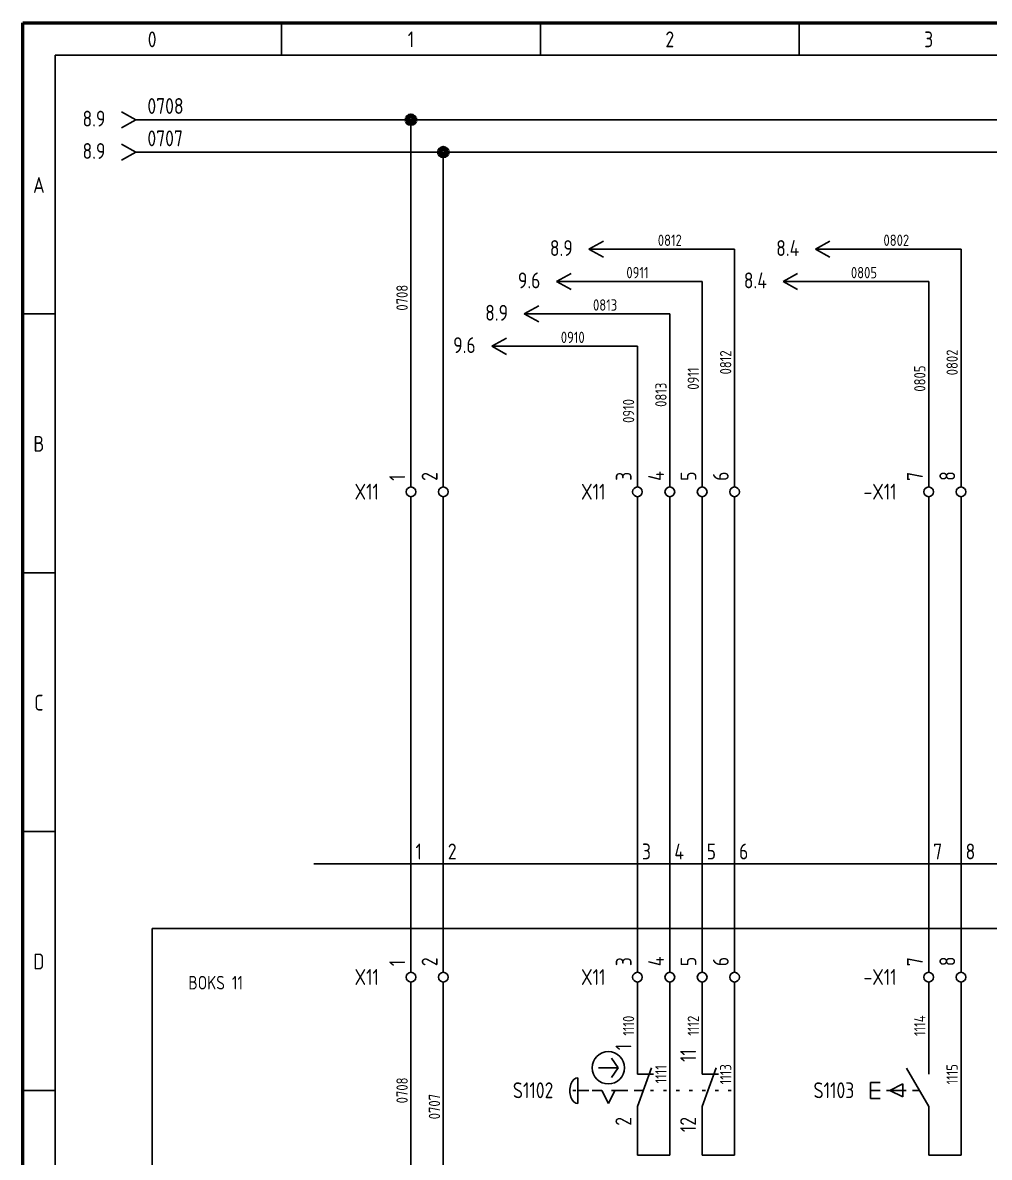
# Model space of a CAD drawing. Header units: millimetres. Extents: x 10 to 410, y 10 to 275.
# Drawn here: x 10 to 159.4, y 99.7 to 275 of the extents above; entities that cross this region are included whole.
import ezdxf
from ezdxf.enums import TextEntityAlignment as Align

# ---------------------------------------------------------------- set-up
doc = ezdxf.new("R2010")
doc.units = ezdxf.units.MM
doc.linetypes.add('Caddy_Dot', pattern=[2, 0.5, -1.5])
doc.linetypes.add('Caddy_Solid', pattern=[0])
doc.styles.add('Caddy_Vectorfont1p', font='isocp___.ttf', dxfattribs={"width": 0.9})

# ---------------------------------------------------------------- blocks, each defined once
blk = doc.blocks.new('Blk1')
at = {"linetype": 'Caddy_Solid', "lineweight": 50}
for p, q in [((10, 10), (10, 275)), ((10, 275), (410, 275))]:
    blk.add_line(p, q, dxfattribs=at)
at = {"linetype": 'Caddy_Solid', "lineweight": 25}
for p, q in [((50, 270), (50, 275)), ((90, 270), (90, 275)), ((130, 270), (130, 275)), ((15, 270), (15, 30)), ((15, 270), (405, 270)), ((15, 230), (10, 230)), ((15, 190), (10, 190)), ((15, 150), (10, 150)), ((10, 110), (15, 110))]:
    blk.add_line(p, q, dxfattribs=at)
at = {"lineweight": 25, "style": 'Caddy_Vectorfont1p', "width": 0.9}
for s, p in [('0', (30, 271.2)), ('1', (70, 271.2)), ('2', (110, 271.2)), ('3', (150, 271.2)), ('A', (12.5, 248.7)), ('B', (12.5, 208.7)), ('C', (12.5, 168.7)), ('D', (12.5, 128.7))]:
    blk.add_text(s, height=2.45, dxfattribs=at).set_placement(p, align=Align.CENTER)
blk = doc.blocks.new('Blk12')
at = {"linetype": 'Caddy_Solid', "lineweight": 25}
for q in [(25.25, 261.25), (25.25, 258.75)]:
    blk.add_line((27.5, 260), q, dxfattribs=at)
at = {"lineweight": 25, "style": 'Caddy_Vectorfont1p', "width": 0.9, "flags": 1}
for tag, p in [('$TAG140020', (29.27, 267.9)), ('$TAG140050', (29.27, 264.4))]:
    blk.add_attdef(tag, p, '', height=2.45, dxfattribs=at)
at = {"lineweight": 25, "style": 'Caddy_Vectorfont1p', "width": 0.9}
blk.add_attdef('$TAG160010', (29.27, 260.9), '', height=2.45, dxfattribs=at)
blk.add_attdef('$TAG160500', text='', height=2.45, dxfattribs=at).set_placement((22.78, 258.95), align=Align.RIGHT)
blk = doc.blocks.new('Blk14')
at = {"linetype": 'Caddy_Solid', "lineweight": 25}
for q in [(25.25, 256.25), (25.25, 253.75)]:
    blk.add_line((27.5, 255), q, dxfattribs=at)
at = {"lineweight": 25, "style": 'Caddy_Vectorfont1p', "width": 0.9, "flags": 1}
for tag, p in [('$TAG140020', (29.27, 262.9)), ('$TAG140050', (29.27, 259.4))]:
    blk.add_attdef(tag, p, '', height=2.45, dxfattribs=at)
at = {"lineweight": 25, "style": 'Caddy_Vectorfont1p', "width": 0.9}
blk.add_attdef('$TAG160010', (29.27, 255.9), '', height=2.45, dxfattribs=at)
blk.add_attdef('$TAG160500', text='', height=2.45, dxfattribs=at).set_placement((22.78, 253.95), align=Align.RIGHT)
blk = doc.blocks.new('Blk16')
at = {"linetype": 'Caddy_Solid', "lineweight": 25}
for p, q in [((101, 115), (102, 113.5)), ((105, 112.5), (105, 115)), ((102, 113.5), (99, 113.5)), ((102, 113.5), (101, 112)), ((105, 107.5), (107.18, 113.5)), ((105, 112.5), (107.5, 112.5)), ((95.79, 107.96), (95.79, 111.96)), ((95.79, 110), (97, 110)), ((99.5, 110), (98, 110)), ((100.5, 108), (99.5, 110)), ((101.5, 110), (100.5, 108)), ((101.5, 110), (103.5, 110)), ((104.5, 110), (105.91, 110)), ((105, 107.5), (105, 105))]:
    blk.add_line(p, q, dxfattribs=at)
blk.add_circle((100.5, 113.5), 2.5, dxfattribs=at)
blk.add_ellipse((95.79, 109.96), major_axis=(0, 2), ratio=0.625, start_param=6.283185, end_param=9.424778, dxfattribs=at)
at = {"lineweight": 25, "style": 'Caddy_Vectorfont1p', "width": 0.9}
blk.add_attdef('$TAG175000_00', (104.05, 116.2), '', height=2.45, rotation=90, dxfattribs=at)
at = {"lineweight": 25, "style": 'Caddy_Vectorfont1p', "width": 0.9, "flags": 1}
for tag, p in [('$TAG140020', (92, 115.8)), ('$TAG140050', (92, 112.3)), ('$TAG160040', (92, 101.8))]:
    blk.add_attdef(tag, text='', height=2.45, dxfattribs=at).set_placement(p, align=Align.RIGHT)
at = {"lineweight": 25, "style": 'Caddy_Vectorfont1p', "width": 0.9}
for tag, p in [('$TAG160010', (92, 108.8)), ('$TAG160030', (92, 105.3))]:
    blk.add_attdef(tag, text='', height=2.45, dxfattribs=at).set_placement(p, align=Align.RIGHT)
blk.add_attdef('$TAG175000_01', text='', height=2.45, rotation=90, dxfattribs=at).set_placement((104.05, 105.9), align=Align.RIGHT)
blk = doc.blocks.new('Blk17')
at = {"linetype": 'Caddy_Solid', "lineweight": 25}
for p, q in [((115, 112.5), (115, 115)), ((115, 107.5), (117.18, 113.5)), ((115, 112.5), (117.5, 112.5)), ((115, 107.5), (115, 105))]:
    blk.add_line(p, q, dxfattribs=at)
at = {"lineweight": 25, "style": 'Caddy_Vectorfont1p', "width": 0.9}
blk.add_attdef('$TAG175000_00', (114.05, 114.4), '', height=2.45, rotation=90, dxfattribs=at)
at = {"lineweight": 25, "style": 'Caddy_Vectorfont1p', "width": 0.9, "flags": 1}
for tag, p in [('$TAG140020', (109, 115.8)), ('$TAG140050', (109, 112.3)), ('$TAG160010', (109, 108.8))]:
    blk.add_attdef(tag, text='', height=2.45, dxfattribs=at).set_placement(p, align=Align.RIGHT)
at = {"lineweight": 25, "style": 'Caddy_Vectorfont1p', "width": 0.9}
blk.add_attdef('$TAG160500', text='', height=2.45, dxfattribs=at).set_placement((109, 105.3), align=Align.RIGHT)
blk.add_attdef('$TAG175000_01', text='', height=2.45, rotation=90, dxfattribs=at).set_placement((114.05, 105.9), align=Align.RIGHT)
blk = doc.blocks.new('Blk18')
at = {"linetype": 'Caddy_Solid', "lineweight": 25}
for p, q in [((120, 203.25), (120, 205)), ((120, 200), (120, 201.75))]:
    blk.add_line(p, q, dxfattribs=at)
blk.add_circle((120, 202.5), 0.75, dxfattribs=at)
at = {"lineweight": 25, "style": 'Caddy_Vectorfont1p', "width": 0.9}
blk.add_attdef('$TAG160400', (119.1, 204.2), '', height=2.45, rotation=90, dxfattribs=at)
at = {"lineweight": 25, "style": 'Caddy_Vectorfont1p', "width": 0.9, "flags": 1}
blk.add_attdef('$TAG160410', (122.6, 204.2), '', height=2.45, rotation=90, dxfattribs=at)
for tag, p in [('$TAG140020', (115.05, 208.3)), ('$TAG140050', (115.05, 204.8)), ('$TAG160010', (115.05, 201.3)), ('$TAG160030', (115.05, 197.8)), ('$TAG160040', (115.05, 192.8))]:
    blk.add_attdef(tag, text='', height=2.45, dxfattribs=at).set_placement(p, align=Align.RIGHT)
blk = doc.blocks.new('Blk19')
at = {"linetype": 'Caddy_Solid', "lineweight": 25}
for p, q in [((115, 203.25), (115, 205)), ((115, 200), (115, 201.75))]:
    blk.add_line(p, q, dxfattribs=at)
blk.add_circle((115, 202.5), 0.75, dxfattribs=at)
at = {"lineweight": 25, "style": 'Caddy_Vectorfont1p', "width": 0.9}
blk.add_attdef('$TAG160400', (114.1, 204.2), '', height=2.45, rotation=90, dxfattribs=at)
at = {"lineweight": 25, "style": 'Caddy_Vectorfont1p', "width": 0.9, "flags": 1}
blk.add_attdef('$TAG160410', (117.6, 204.2), '', height=2.45, rotation=90, dxfattribs=at)
for tag, p in [('$TAG140020', (110.05, 208.3)), ('$TAG140050', (110.05, 204.8)), ('$TAG160010', (110.05, 201.3)), ('$TAG160030', (110.05, 197.8)), ('$TAG160040', (110.05, 192.8))]:
    blk.add_attdef(tag, text='', height=2.45, dxfattribs=at).set_placement(p, align=Align.RIGHT)
blk = doc.blocks.new('Blk20')
at = {"linetype": 'Caddy_Solid', "lineweight": 25}
for p, q in [((110, 203.25), (110, 205)), ((110, 200), (110, 201.75))]:
    blk.add_line(p, q, dxfattribs=at)
blk.add_circle((110, 202.5), 0.75, dxfattribs=at)
at = {"lineweight": 25, "style": 'Caddy_Vectorfont1p', "width": 0.9}
blk.add_attdef('$TAG160400', (109.1, 204.2), '', height=2.45, rotation=90, dxfattribs=at)
at = {"lineweight": 25, "style": 'Caddy_Vectorfont1p', "width": 0.9, "flags": 1}
blk.add_attdef('$TAG160410', (112.6, 204.2), '', height=2.45, rotation=90, dxfattribs=at)
for tag, p in [('$TAG140020', (105.05, 208.3)), ('$TAG140050', (105.05, 204.8)), ('$TAG160010', (105.05, 201.3)), ('$TAG160030', (105.05, 197.8)), ('$TAG160040', (105.05, 192.8))]:
    blk.add_attdef(tag, text='', height=2.45, dxfattribs=at).set_placement(p, align=Align.RIGHT)
blk = doc.blocks.new('Blk21')
at = {"linetype": 'Caddy_Solid', "lineweight": 25}
for p, q in [((105, 203.25), (105, 205)), ((105, 200), (105, 201.75))]:
    blk.add_line(p, q, dxfattribs=at)
blk.add_circle((105, 202.5), 0.75, dxfattribs=at)
at = {"lineweight": 25, "style": 'Caddy_Vectorfont1p', "width": 0.9}
blk.add_attdef('$TAG160400', (104.1, 204.2), '', height=2.45, rotation=90, dxfattribs=at)
at = {"lineweight": 25, "style": 'Caddy_Vectorfont1p', "width": 0.9, "flags": 1}
blk.add_attdef('$TAG160410', (107.6, 204.2), '', height=2.45, rotation=90, dxfattribs=at)
for tag, p in [('$TAG140020', (100.05, 208.3)), ('$TAG140050', (100.05, 204.8)), ('$TAG160030', (100.05, 197.8)), ('$TAG160040', (100.05, 192.8))]:
    blk.add_attdef(tag, text='', height=2.45, dxfattribs=at).set_placement(p, align=Align.RIGHT)
at = {"lineweight": 25, "style": 'Caddy_Vectorfont1p', "width": 0.9}
blk.add_attdef('$TAG160010', text='', height=2.45, dxfattribs=at).set_placement((100.05, 201.3), align=Align.RIGHT)
blk = doc.blocks.new('Blk22')
at = {"linetype": 'Caddy_Solid', "lineweight": 25}
for p, q in [((150, 112.5), (150, 115)), ((150, 107.5), (146.58, 113.42)), ((141, 111.25), (141, 108.75)), ((141, 111.25), (142.5, 111.25)), ((146, 111), (144, 110)), ((146, 111), (146, 109)), ((141, 110), (142.5, 110)), ((141, 108.75), (142.5, 108.75)), ((143.5, 110), (146.5, 110)), ((144, 110), (146, 109)), ((147.5, 110), (148.56, 110)), ((150, 107.5), (150, 105))]:
    blk.add_line(p, q, dxfattribs=at)
at = {"lineweight": 25, "style": 'Caddy_Vectorfont1p', "width": 0.9}
blk.add_attdef('$TAG175000_00', (149.05, 114.3), '', height=2.45, rotation=90, dxfattribs=at)
for tag, p in [('$TAG160010', (138.5, 108.8)), ('$TAG160030', (138.5, 105.3))]:
    blk.add_attdef(tag, text='', height=2.45, dxfattribs=at).set_placement(p, align=Align.RIGHT)
blk.add_attdef('$TAG175000_01', text='', height=2.45, rotation=90, dxfattribs=at).set_placement((149.05, 105.9), align=Align.RIGHT)
at = {"lineweight": 25, "style": 'Caddy_Vectorfont1p', "width": 0.9, "flags": 1}
blk.add_attdef('$TAG160040', text='', height=2.45, dxfattribs=at).set_placement((138.5, 101.8), align=Align.RIGHT)
blk = doc.blocks.new('Blk25')
at = {"linetype": 'Caddy_Solid', "lineweight": 25}
for p, q in [((70, 203.25), (70, 205)), ((70, 200), (70, 201.75))]:
    blk.add_line(p, q, dxfattribs=at)
blk.add_circle((70, 202.5), 0.75, dxfattribs=at)
at = {"lineweight": 25, "style": 'Caddy_Vectorfont1p', "width": 0.9}
blk.add_attdef('$TAG160400', (69.1, 204.2), '', height=2.45, rotation=90, dxfattribs=at)
at = {"lineweight": 25, "style": 'Caddy_Vectorfont1p', "width": 0.9, "flags": 1}
blk.add_attdef('$TAG160410', (72.6, 204.2), '', height=2.45, rotation=90, dxfattribs=at)
for tag, p in [('$TAG140020', (65.05, 208.3)), ('$TAG140050', (65.05, 204.8)), ('$TAG160030', (65.05, 197.8)), ('$TAG160040', (65.05, 192.8))]:
    blk.add_attdef(tag, text='', height=2.45, dxfattribs=at).set_placement(p, align=Align.RIGHT)
at = {"lineweight": 25, "style": 'Caddy_Vectorfont1p', "width": 0.9}
blk.add_attdef('$TAG160010', text='', height=2.45, dxfattribs=at).set_placement((65.05, 201.3), align=Align.RIGHT)
blk = doc.blocks.new('Blk26')
at = {"linetype": 'Caddy_Solid', "lineweight": 25}
for p, q in [((75, 203.25), (75, 205)), ((75, 200), (75, 201.75))]:
    blk.add_line(p, q, dxfattribs=at)
blk.add_circle((75, 202.5), 0.75, dxfattribs=at)
at = {"lineweight": 25, "style": 'Caddy_Vectorfont1p', "width": 0.9}
blk.add_attdef('$TAG160400', (74.1, 204.2), '', height=2.45, rotation=90, dxfattribs=at)
at = {"lineweight": 25, "style": 'Caddy_Vectorfont1p', "width": 0.9, "flags": 1}
blk.add_attdef('$TAG160410', (77.6, 204.2), '', height=2.45, rotation=90, dxfattribs=at)
for tag, p in [('$TAG140020', (70.05, 208.3)), ('$TAG140050', (70.05, 204.8)), ('$TAG160010', (70.05, 201.3)), ('$TAG160030', (70.05, 197.8)), ('$TAG160040', (70.05, 192.8))]:
    blk.add_attdef(tag, text='', height=2.45, dxfattribs=at).set_placement(p, align=Align.RIGHT)
blk = doc.blocks.new('Blk27')
at = {"linetype": 'Caddy_Solid', "lineweight": 25}
for p, q in [((150, 203.25), (150, 205)), ((150, 200), (150, 201.75))]:
    blk.add_line(p, q, dxfattribs=at)
blk.add_circle((150, 202.5), 0.75, dxfattribs=at)
at = {"lineweight": 25, "style": 'Caddy_Vectorfont1p', "width": 0.9}
blk.add_attdef('$TAG160400', (149.1, 204.2), '', height=2.45, rotation=90, dxfattribs=at)
at = {"lineweight": 25, "style": 'Caddy_Vectorfont1p', "width": 0.9, "flags": 1}
blk.add_attdef('$TAG160410', (152.6, 204.2), '', height=2.45, rotation=90, dxfattribs=at)
for tag, p in [('$TAG140020', (145.05, 208.3)), ('$TAG140050', (145.05, 204.8)), ('$TAG160030', (145.05, 197.8)), ('$TAG160040', (145.05, 192.8))]:
    blk.add_attdef(tag, text='', height=2.45, dxfattribs=at).set_placement(p, align=Align.RIGHT)
at = {"lineweight": 25, "style": 'Caddy_Vectorfont1p', "width": 0.9}
blk.add_attdef('$TAG160010', text='', height=2.45, dxfattribs=at).set_placement((145.05, 201.3), align=Align.RIGHT)
blk = doc.blocks.new('Blk28')
at = {"linetype": 'Caddy_Solid', "lineweight": 25}
for p, q in [((155, 203.25), (155, 205)), ((155, 200), (155, 201.75))]:
    blk.add_line(p, q, dxfattribs=at)
blk.add_circle((155, 202.5), 0.75, dxfattribs=at)
at = {"lineweight": 25, "style": 'Caddy_Vectorfont1p', "width": 0.9}
blk.add_attdef('$TAG160400', (154.1, 204.2), '', height=2.45, rotation=90, dxfattribs=at)
at = {"lineweight": 25, "style": 'Caddy_Vectorfont1p', "width": 0.9, "flags": 1}
blk.add_attdef('$TAG160410', (157.6, 204.2), '', height=2.45, rotation=90, dxfattribs=at)
for tag, p in [('$TAG140020', (150.05, 208.3)), ('$TAG140050', (150.05, 204.8)), ('$TAG160010', (150.05, 201.3)), ('$TAG160030', (150.05, 197.8)), ('$TAG160040', (150.05, 192.8))]:
    blk.add_attdef(tag, text='', height=2.45, dxfattribs=at).set_placement(p, align=Align.RIGHT)
blk = doc.blocks.new('Blk29')
at = {"linetype": 'Caddy_Solid', "lineweight": 25}
for p, q in [((92.5, 235), (94.75, 236.25)), ((92.5, 235), (94.75, 233.75)), ((95, 235), (92.5, 235))]:
    blk.add_line(p, q, dxfattribs=at)
at = {"lineweight": 25, "style": 'Caddy_Vectorfont1p', "width": 0.9, "flags": 1}
for tag, p in [('$TAG140020', (96.6, 242.9)), ('$TAG140050', (96.6, 239.4)), ('$TAG160010', (96.6, 235.9))]:
    blk.add_attdef(tag, p, '', height=2.45, dxfattribs=at)
at = {"lineweight": 25, "style": 'Caddy_Vectorfont1p', "width": 0.9}
blk.add_attdef('$TAG160500', text='', height=2.45, dxfattribs=at).set_placement((90, 233.95), align=Align.RIGHT)
blk = doc.blocks.new('Blk30')
at = {"linetype": 'Caddy_Solid', "lineweight": 25}
for p, q in [((82.5, 225), (84.75, 226.25)), ((82.5, 225), (84.75, 223.75)), ((85, 225), (82.5, 225))]:
    blk.add_line(p, q, dxfattribs=at)
at = {"lineweight": 25, "style": 'Caddy_Vectorfont1p', "width": 0.9, "flags": 1}
for tag, p in [('$TAG140020', (86.6, 232.9)), ('$TAG140050', (86.6, 229.4)), ('$TAG160010', (86.6, 225.9))]:
    blk.add_attdef(tag, p, '', height=2.45, dxfattribs=at)
at = {"lineweight": 25, "style": 'Caddy_Vectorfont1p', "width": 0.9}
blk.add_attdef('$TAG160500', text='', height=2.45, dxfattribs=at).set_placement((80, 223.95), align=Align.RIGHT)
blk = doc.blocks.new('Blk31')
at = {"linetype": 'Caddy_Solid', "lineweight": 25}
for p, q in [((87.5, 230), (89.75, 231.25)), ((87.5, 230), (89.75, 228.75)), ((90, 230), (87.5, 230))]:
    blk.add_line(p, q, dxfattribs=at)
at = {"lineweight": 25, "style": 'Caddy_Vectorfont1p', "width": 0.9, "flags": 1}
for tag, p in [('$TAG140020', (91.6, 237.9)), ('$TAG140050', (91.6, 234.4)), ('$TAG160010', (91.6, 230.9))]:
    blk.add_attdef(tag, p, '', height=2.45, dxfattribs=at)
at = {"lineweight": 25, "style": 'Caddy_Vectorfont1p', "width": 0.9}
blk.add_attdef('$TAG160500', text='', height=2.45, dxfattribs=at).set_placement((85, 228.95), align=Align.RIGHT)
blk = doc.blocks.new('Blk32')
at = {"linetype": 'Caddy_Solid', "lineweight": 25}
for p, q in [((97.5, 240), (99.75, 241.25)), ((97.5, 240), (99.75, 238.75)), ((100, 240), (97.5, 240))]:
    blk.add_line(p, q, dxfattribs=at)
at = {"lineweight": 25, "style": 'Caddy_Vectorfont1p', "width": 0.9, "flags": 1}
for tag, p in [('$TAG140020', (101.6, 247.9)), ('$TAG140050', (101.6, 244.4)), ('$TAG160010', (101.6, 240.9))]:
    blk.add_attdef(tag, p, '', height=2.45, dxfattribs=at)
at = {"lineweight": 25, "style": 'Caddy_Vectorfont1p', "width": 0.9}
blk.add_attdef('$TAG160500', text='', height=2.45, dxfattribs=at).set_placement((95, 238.95), align=Align.RIGHT)
blk = doc.blocks.new('Blk33')
at = {"linetype": 'Caddy_Solid', "lineweight": 25}
for p, q in [((127.5, 235), (129.75, 236.25)), ((127.5, 235), (129.75, 233.75)), ((130, 235), (127.5, 235))]:
    blk.add_line(p, q, dxfattribs=at)
at = {"lineweight": 25, "style": 'Caddy_Vectorfont1p', "width": 0.9, "flags": 1}
for tag, p in [('$TAG140020', (131.6, 242.9)), ('$TAG140050', (131.6, 239.4)), ('$TAG160010', (131.6, 235.9))]:
    blk.add_attdef(tag, p, '', height=2.45, dxfattribs=at)
at = {"lineweight": 25, "style": 'Caddy_Vectorfont1p', "width": 0.9}
blk.add_attdef('$TAG160500', text='', height=2.45, dxfattribs=at).set_placement((125, 233.95), align=Align.RIGHT)
blk = doc.blocks.new('Blk34')
at = {"linetype": 'Caddy_Solid', "lineweight": 25}
for p, q in [((132.5, 240), (134.75, 241.25)), ((132.5, 240), (134.75, 238.75)), ((135, 240), (132.5, 240))]:
    blk.add_line(p, q, dxfattribs=at)
at = {"lineweight": 25, "style": 'Caddy_Vectorfont1p', "width": 0.9, "flags": 1}
for tag, p in [('$TAG140020', (136.6, 247.9)), ('$TAG140050', (136.6, 244.4)), ('$TAG160010', (136.6, 240.9))]:
    blk.add_attdef(tag, p, '', height=2.45, dxfattribs=at)
at = {"lineweight": 25, "style": 'Caddy_Vectorfont1p', "width": 0.9}
blk.add_attdef('$TAG160500', text='', height=2.45, dxfattribs=at).set_placement((130, 238.95), align=Align.RIGHT)
blk = doc.blocks.new('Blk40')
at = {"linetype": 'Caddy_Solid', "lineweight": 25}
for p, q in [((120, 128.25), (120, 130)), ((120, 125), (120, 126.75))]:
    blk.add_line(p, q, dxfattribs=at)
blk.add_circle((120, 127.5), 0.75, dxfattribs=at)
at = {"lineweight": 25, "style": 'Caddy_Vectorfont1p', "width": 0.9}
blk.add_attdef('$TAG160400', (119.1, 129.2), '', height=2.45, rotation=90, dxfattribs=at)
at = {"lineweight": 25, "style": 'Caddy_Vectorfont1p', "width": 0.9, "flags": 1}
blk.add_attdef('$TAG160410', (122.6, 129.2), '', height=2.45, rotation=90, dxfattribs=at)
for tag, p in [('$TAG140020', (115.05, 133.3)), ('$TAG140050', (115.05, 129.8)), ('$TAG160010', (115.05, 126.3)), ('$TAG160030', (115.05, 122.8)), ('$TAG160040', (115.05, 117.8))]:
    blk.add_attdef(tag, text='', height=2.45, dxfattribs=at).set_placement(p, align=Align.RIGHT)
blk = doc.blocks.new('Blk41')
at = {"linetype": 'Caddy_Solid', "lineweight": 25}
for p, q in [((115, 128.25), (115, 130)), ((115, 125), (115, 126.75))]:
    blk.add_line(p, q, dxfattribs=at)
blk.add_circle((115, 127.5), 0.75, dxfattribs=at)
at = {"lineweight": 25, "style": 'Caddy_Vectorfont1p', "width": 0.9}
blk.add_attdef('$TAG160400', (114.1, 129.2), '', height=2.45, rotation=90, dxfattribs=at)
at = {"lineweight": 25, "style": 'Caddy_Vectorfont1p', "width": 0.9, "flags": 1}
blk.add_attdef('$TAG160410', (117.6, 129.2), '', height=2.45, rotation=90, dxfattribs=at)
for tag, p in [('$TAG140020', (110.05, 133.3)), ('$TAG140050', (110.05, 129.8)), ('$TAG160010', (110.05, 126.3)), ('$TAG160030', (110.05, 122.8)), ('$TAG160040', (110.05, 117.8))]:
    blk.add_attdef(tag, text='', height=2.45, dxfattribs=at).set_placement(p, align=Align.RIGHT)
blk = doc.blocks.new('Blk42')
at = {"linetype": 'Caddy_Solid', "lineweight": 25}
for p, q in [((110, 128.25), (110, 130)), ((110, 125), (110, 126.75))]:
    blk.add_line(p, q, dxfattribs=at)
blk.add_circle((110, 127.5), 0.75, dxfattribs=at)
at = {"lineweight": 25, "style": 'Caddy_Vectorfont1p', "width": 0.9}
blk.add_attdef('$TAG160400', (109.1, 129.2), '', height=2.45, rotation=90, dxfattribs=at)
at = {"lineweight": 25, "style": 'Caddy_Vectorfont1p', "width": 0.9, "flags": 1}
blk.add_attdef('$TAG160410', (112.6, 129.2), '', height=2.45, rotation=90, dxfattribs=at)
for tag, p in [('$TAG140020', (105.05, 133.3)), ('$TAG140050', (105.05, 129.8)), ('$TAG160010', (105.05, 126.3)), ('$TAG160030', (105.05, 122.8)), ('$TAG160040', (105.05, 117.8))]:
    blk.add_attdef(tag, text='', height=2.45, dxfattribs=at).set_placement(p, align=Align.RIGHT)
blk = doc.blocks.new('Blk43')
at = {"linetype": 'Caddy_Solid', "lineweight": 25}
for p, q in [((105, 128.25), (105, 130)), ((105, 125), (105, 126.75))]:
    blk.add_line(p, q, dxfattribs=at)
blk.add_circle((105, 127.5), 0.75, dxfattribs=at)
at = {"lineweight": 25, "style": 'Caddy_Vectorfont1p', "width": 0.9}
blk.add_attdef('$TAG160400', (104.1, 129.2), '', height=2.45, rotation=90, dxfattribs=at)
at = {"lineweight": 25, "style": 'Caddy_Vectorfont1p', "width": 0.9, "flags": 1}
blk.add_attdef('$TAG160410', (107.6, 129.2), '', height=2.45, rotation=90, dxfattribs=at)
for tag, p in [('$TAG140020', (100.05, 133.3)), ('$TAG140050', (100.05, 129.8)), ('$TAG160030', (100.05, 122.8)), ('$TAG160040', (100.05, 117.8))]:
    blk.add_attdef(tag, text='', height=2.45, dxfattribs=at).set_placement(p, align=Align.RIGHT)
at = {"lineweight": 25, "style": 'Caddy_Vectorfont1p', "width": 0.9}
blk.add_attdef('$TAG160010', text='', height=2.45, dxfattribs=at).set_placement((100.05, 126.3), align=Align.RIGHT)
blk = doc.blocks.new('Blk44')
at = {"linetype": 'Caddy_Solid', "lineweight": 25}
for p, q in [((70, 128.25), (70, 130)), ((70, 125), (70, 126.75))]:
    blk.add_line(p, q, dxfattribs=at)
blk.add_circle((70, 127.5), 0.75, dxfattribs=at)
at = {"lineweight": 25, "style": 'Caddy_Vectorfont1p', "width": 0.9}
blk.add_attdef('$TAG160400', (69.1, 129.2), '', height=2.45, rotation=90, dxfattribs=at)
at = {"lineweight": 25, "style": 'Caddy_Vectorfont1p', "width": 0.9, "flags": 1}
blk.add_attdef('$TAG160410', (72.6, 129.2), '', height=2.45, rotation=90, dxfattribs=at)
for tag, p in [('$TAG140020', (65.05, 133.3)), ('$TAG140050', (65.05, 129.8)), ('$TAG160030', (65.05, 122.8)), ('$TAG160040', (65.05, 117.8))]:
    blk.add_attdef(tag, text='', height=2.45, dxfattribs=at).set_placement(p, align=Align.RIGHT)
at = {"lineweight": 25, "style": 'Caddy_Vectorfont1p', "width": 0.9}
blk.add_attdef('$TAG160010', text='', height=2.45, dxfattribs=at).set_placement((65.05, 126.3), align=Align.RIGHT)
blk = doc.blocks.new('Blk45')
at = {"linetype": 'Caddy_Solid', "lineweight": 25}
for p, q in [((75, 128.25), (75, 130)), ((75, 125), (75, 126.75))]:
    blk.add_line(p, q, dxfattribs=at)
blk.add_circle((75, 127.5), 0.75, dxfattribs=at)
at = {"lineweight": 25, "style": 'Caddy_Vectorfont1p', "width": 0.9}
blk.add_attdef('$TAG160400', (74.1, 129.2), '', height=2.45, rotation=90, dxfattribs=at)
at = {"lineweight": 25, "style": 'Caddy_Vectorfont1p', "width": 0.9, "flags": 1}
blk.add_attdef('$TAG160410', (77.6, 129.2), '', height=2.45, rotation=90, dxfattribs=at)
for tag, p in [('$TAG140020', (70.05, 133.3)), ('$TAG140050', (70.05, 129.8)), ('$TAG160010', (70.05, 126.3)), ('$TAG160030', (70.05, 122.8)), ('$TAG160040', (70.05, 117.8))]:
    blk.add_attdef(tag, text='', height=2.45, dxfattribs=at).set_placement(p, align=Align.RIGHT)
blk = doc.blocks.new('Blk46')
at = {"linetype": 'Caddy_Solid', "lineweight": 25}
for p, q in [((150, 128.25), (150, 130)), ((150, 125), (150, 126.75))]:
    blk.add_line(p, q, dxfattribs=at)
blk.add_circle((150, 127.5), 0.75, dxfattribs=at)
at = {"lineweight": 25, "style": 'Caddy_Vectorfont1p', "width": 0.9}
blk.add_attdef('$TAG160400', (149.1, 129.2), '', height=2.45, rotation=90, dxfattribs=at)
at = {"lineweight": 25, "style": 'Caddy_Vectorfont1p', "width": 0.9, "flags": 1}
blk.add_attdef('$TAG160410', (152.6, 129.2), '', height=2.45, rotation=90, dxfattribs=at)
for tag, p in [('$TAG140020', (145.05, 133.3)), ('$TAG140050', (145.05, 129.8)), ('$TAG160030', (145.05, 122.8)), ('$TAG160040', (145.05, 117.8))]:
    blk.add_attdef(tag, text='', height=2.45, dxfattribs=at).set_placement(p, align=Align.RIGHT)
at = {"lineweight": 25, "style": 'Caddy_Vectorfont1p', "width": 0.9}
blk.add_attdef('$TAG160010', text='', height=2.45, dxfattribs=at).set_placement((145.05, 126.3), align=Align.RIGHT)
blk = doc.blocks.new('Blk47')
at = {"linetype": 'Caddy_Solid', "lineweight": 25}
for p, q in [((155, 128.25), (155, 130)), ((155, 125), (155, 126.75))]:
    blk.add_line(p, q, dxfattribs=at)
blk.add_circle((155, 127.5), 0.75, dxfattribs=at)
at = {"lineweight": 25, "style": 'Caddy_Vectorfont1p', "width": 0.9}
blk.add_attdef('$TAG160400', (154.1, 129.2), '', height=2.45, rotation=90, dxfattribs=at)
at = {"lineweight": 25, "style": 'Caddy_Vectorfont1p', "width": 0.9, "flags": 1}
blk.add_attdef('$TAG160410', (157.6, 129.2), '', height=2.45, rotation=90, dxfattribs=at)
for tag, p in [('$TAG140020', (150.05, 133.3)), ('$TAG140050', (150.05, 129.8)), ('$TAG160010', (150.05, 126.3)), ('$TAG160030', (150.05, 122.8)), ('$TAG160040', (150.05, 117.8))]:
    blk.add_attdef(tag, text='', height=2.45, dxfattribs=at).set_placement(p, align=Align.RIGHT)
blk = doc.blocks.new('Blk50')
at = {"linetype": 'Caddy_Solid', "lineweight": 25}
blk.add_line((70, 145.5), (70, 144.5), dxfattribs=at)
at = {"lineweight": 25, "style": 'Caddy_Vectorfont1p', "width": 0.9}
blk.add_attdef('$TAG160210', (70.7, 145.7), '', height=2.45, dxfattribs=at)
at = {"lineweight": 25, "style": 'Caddy_Vectorfont1p', "width": 0.9, "flags": 1}
for tag, p in [('$TAG160010', (240.7, 145.7)), ('$TAG160220', (70.7, 140.7)), ('$TAG160030', (240.7, 140.7)), ('$TAG160230', (70.7, 135.7)), ('$TAG160200', (240.7, 135.7)), ('$TAG160040', (240.7, 130.7)), ('$TAG160101', (240.7, 125.7))]:
    blk.add_attdef(tag, p, '', height=2.45, dxfattribs=at)
blk = doc.blocks.new('Blk51')
at = {"linetype": 'Caddy_Solid', "lineweight": 25}
blk.add_line((75, 145.5), (75, 144.5), dxfattribs=at)
at = {"lineweight": 25, "style": 'Caddy_Vectorfont1p', "width": 0.9}
blk.add_attdef('$TAG160210', (75.7, 145.7), '', height=2.45, dxfattribs=at)
at = {"lineweight": 25, "style": 'Caddy_Vectorfont1p', "width": 0.9, "flags": 1}
for tag, p in [('$TAG160010', (240.7, 145.7)), ('$TAG160220', (75.7, 140.7)), ('$TAG160030', (240.7, 140.7)), ('$TAG160230', (75.7, 135.7)), ('$TAG160200', (240.7, 135.7)), ('$TAG160040', (240.7, 130.7)), ('$TAG160101', (240.7, 125.7))]:
    blk.add_attdef(tag, p, '', height=2.45, dxfattribs=at)
blk = doc.blocks.new('Blk52')
at = {"linetype": 'Caddy_Solid', "lineweight": 25}
blk.add_line((105, 145.5), (105, 144.5), dxfattribs=at)
at = {"lineweight": 25, "style": 'Caddy_Vectorfont1p', "width": 0.9}
blk.add_attdef('$TAG160210', (105.7, 145.7), '', height=2.45, dxfattribs=at)
at = {"lineweight": 25, "style": 'Caddy_Vectorfont1p', "width": 0.9, "flags": 1}
for tag, p in [('$TAG160010', (240.7, 145.7)), ('$TAG160220', (105.7, 140.7)), ('$TAG160030', (240.7, 140.7)), ('$TAG160230', (105.7, 135.7)), ('$TAG160200', (240.7, 135.7)), ('$TAG160040', (240.7, 130.7)), ('$TAG160101', (240.7, 125.7))]:
    blk.add_attdef(tag, p, '', height=2.45, dxfattribs=at)
blk = doc.blocks.new('Blk53')
at = {"linetype": 'Caddy_Solid', "lineweight": 25}
blk.add_line((110, 145.5), (110, 144.5), dxfattribs=at)
at = {"lineweight": 25, "style": 'Caddy_Vectorfont1p', "width": 0.9}
blk.add_attdef('$TAG160210', (110.7, 145.7), '', height=2.45, dxfattribs=at)
at = {"lineweight": 25, "style": 'Caddy_Vectorfont1p', "width": 0.9, "flags": 1}
for tag, p in [('$TAG160010', (240.7, 145.7)), ('$TAG160220', (110.7, 140.7)), ('$TAG160030', (240.7, 140.7)), ('$TAG160230', (110.7, 135.7)), ('$TAG160200', (240.7, 135.7)), ('$TAG160040', (240.7, 130.7)), ('$TAG160101', (240.7, 125.7))]:
    blk.add_attdef(tag, p, '', height=2.45, dxfattribs=at)
blk = doc.blocks.new('Blk54')
at = {"linetype": 'Caddy_Solid', "lineweight": 25}
blk.add_line((115, 145.5), (115, 144.5), dxfattribs=at)
at = {"lineweight": 25, "style": 'Caddy_Vectorfont1p', "width": 0.9}
blk.add_attdef('$TAG160210', (115.7, 145.7), '', height=2.45, dxfattribs=at)
at = {"lineweight": 25, "style": 'Caddy_Vectorfont1p', "width": 0.9, "flags": 1}
for tag, p in [('$TAG160010', (240.7, 145.7)), ('$TAG160220', (115.7, 140.7)), ('$TAG160030', (240.7, 140.7)), ('$TAG160230', (115.7, 135.7)), ('$TAG160200', (240.7, 135.7)), ('$TAG160040', (240.7, 130.7)), ('$TAG160101', (240.7, 125.7))]:
    blk.add_attdef(tag, p, '', height=2.45, dxfattribs=at)
blk = doc.blocks.new('Blk55')
at = {"linetype": 'Caddy_Solid', "lineweight": 25}
blk.add_line((120, 145.5), (120, 144.5), dxfattribs=at)
at = {"lineweight": 25, "style": 'Caddy_Vectorfont1p', "width": 0.9}
blk.add_attdef('$TAG160210', (120.7, 145.7), '', height=2.45, dxfattribs=at)
at = {"lineweight": 25, "style": 'Caddy_Vectorfont1p', "width": 0.9, "flags": 1}
for tag, p in [('$TAG160010', (240.7, 145.7)), ('$TAG160220', (120.7, 140.7)), ('$TAG160030', (240.7, 140.7)), ('$TAG160230', (120.7, 135.7)), ('$TAG160200', (240.7, 135.7)), ('$TAG160040', (240.7, 130.7)), ('$TAG160101', (240.7, 125.7))]:
    blk.add_attdef(tag, p, '', height=2.45, dxfattribs=at)
blk = doc.blocks.new('Blk56')
at = {"linetype": 'Caddy_Solid', "lineweight": 25}
blk.add_line((150, 145.5), (150, 144.5), dxfattribs=at)
at = {"lineweight": 25, "style": 'Caddy_Vectorfont1p', "width": 0.9}
blk.add_attdef('$TAG160210', (150.7, 145.7), '', height=2.45, dxfattribs=at)
at = {"lineweight": 25, "style": 'Caddy_Vectorfont1p', "width": 0.9, "flags": 1}
for tag, p in [('$TAG160010', (240.7, 145.7)), ('$TAG160220', (150.7, 140.7)), ('$TAG160030', (240.7, 140.7)), ('$TAG160230', (150.7, 135.7)), ('$TAG160200', (240.7, 135.7)), ('$TAG160040', (240.7, 130.7)), ('$TAG160101', (240.7, 125.7))]:
    blk.add_attdef(tag, p, '', height=2.45, dxfattribs=at)
blk = doc.blocks.new('Blk57')
at = {"linetype": 'Caddy_Solid', "lineweight": 25}
blk.add_line((155, 145.5), (155, 144.5), dxfattribs=at)
at = {"lineweight": 25, "style": 'Caddy_Vectorfont1p', "width": 0.9}
blk.add_attdef('$TAG160210', (155.7, 145.7), '', height=2.45, dxfattribs=at)
at = {"lineweight": 25, "style": 'Caddy_Vectorfont1p', "width": 0.9, "flags": 1}
for tag, p in [('$TAG160010', (240.7, 145.7)), ('$TAG160220', (155.7, 140.7)), ('$TAG160030', (240.7, 140.7)), ('$TAG160230', (155.7, 135.7)), ('$TAG160200', (240.7, 135.7)), ('$TAG160040', (240.7, 130.7)), ('$TAG160101', (240.7, 125.7))]:
    blk.add_attdef(tag, p, '', height=2.45, dxfattribs=at)

msp = doc.modelspace()

# ---------------------------------------------------------------- linework, layer by layer
at = {"linetype": 'Caddy_Solid', "lineweight": 25}
for p, q in [((27.5, 260), (70, 260)), ((70, 260), (392.5, 260)), ((70, 205), (70, 260)), ((27.5, 255), (75, 255)), ((75, 255), (392.5, 255)), ((75, 205), (75, 255)), ((100, 240), (120, 240)), ((120, 205), (120, 240)), ((135, 240), (155, 240)), ((155, 205), (155, 240)), ((95, 235), (115, 235)), ((115, 205), (115, 235)), ((130, 235), (150, 235)), ((150, 205), (150, 235)), ((90, 230), (110, 230)), ((110, 205), (110, 230)), ((85, 225), (105, 225)), ((105, 205), (105, 225)), ((70, 145.5), (70, 200)), ((75, 145.5), (75, 200)), ((105, 145.5), (105, 200)), ((110, 145.5), (110, 200)), ((115, 145.5), (115, 200)), ((120, 145.5), (120, 200)), ((150, 145.5), (150, 200)), ((155, 145.5), (155, 200)), ((55, 145), (240, 145)), ((70, 130), (70, 144.5)), ((75, 130), (75, 144.5)), ((105, 130), (105, 144.5)), ((110, 130), (110, 144.5)), ((115, 130), (115, 144.5)), ((120, 130), (120, 144.5)), ((150, 130), (150, 144.5)), ((155, 130), (155, 144.5)), ((255, 135), (30, 135)), ((30, 125), (30, 135)), ((30, 125), (30, 85)), ((70, 95), (70, 125)), ((75, 90), (75, 125)), ((105, 115), (105, 125)), ((110, 100), (110, 125)), ((115, 115), (115, 125)), ((120, 100), (120, 125)), ((150, 115), (150, 125)), ((155, 100), (155, 125)), ((105, 100), (105, 105)), ((115, 100), (115, 105)), ((150, 105), (150, 100)), ((105, 100), (110, 100)), ((115, 100), (120, 100)), ((150, 100), (155, 100))]:
    msp.add_line(p, q, dxfattribs=at)
at = {"linetype": 'Caddy_Dot', "lineweight": 25}
msp.add_line((95, 110), (120, 110), dxfattribs=at)
at = {"lineweight": 40}
for centre, radius in [((70, 260), 0.8), ((70, 260), 0.6), ((70, 260), 0.4), ((75, 255), 0.8), ((75, 255), 0.6), ((75, 255), 0.4)]:
    msp.add_circle(centre, radius, dxfattribs=at)

# ---------------------------------------------------------------- block references
msp.add_blockref('Blk1', (0, 0, 1))
ref = msp.add_blockref('Blk12', (0, 0, 1))
ref.add_attrib('$TAG160010', '0708', (29.27, 260.9), dxfattribs={"lineweight": 25, "height": 2.45, "style": 'Caddy_Vectorfont1p', "width": 0.9})
ref.add_attrib('$TAG160500', '8.9', dxfattribs={"lineweight": 25, "height": 2.45, "style": 'Caddy_Vectorfont1p', "width": 0.9}).set_placement((22.78, 258.95), align=Align.RIGHT)
ref = msp.add_blockref('Blk14', (0, 0, 1))
ref.add_attrib('$TAG160010', '0707', (29.27, 255.9), dxfattribs={"lineweight": 25, "height": 2.45, "style": 'Caddy_Vectorfont1p', "width": 0.9})
ref.add_attrib('$TAG160500', '8.9', dxfattribs={"lineweight": 25, "height": 2.45, "style": 'Caddy_Vectorfont1p', "width": 0.9}).set_placement((22.78, 253.95), align=Align.RIGHT)
ref = msp.add_blockref('Blk32', (0, 0, 1))
ref.add_attrib('$TAG160500', '8.9', dxfattribs={"lineweight": 25, "height": 2.45, "style": 'Caddy_Vectorfont1p', "width": 0.9}).set_placement((95, 238.95), align=Align.RIGHT)
ref = msp.add_blockref('Blk34', (0, 0, 1))
ref.add_attrib('$TAG160500', '8.4', dxfattribs={"lineweight": 25, "height": 2.45, "style": 'Caddy_Vectorfont1p', "width": 0.9}).set_placement((130, 238.95), align=Align.RIGHT)
ref = msp.add_blockref('Blk29', (0, 0, 1))
ref.add_attrib('$TAG160500', '9.6', dxfattribs={"lineweight": 25, "height": 2.45, "style": 'Caddy_Vectorfont1p', "width": 0.9}).set_placement((90, 233.95), align=Align.RIGHT)
ref = msp.add_blockref('Blk33', (0, 0, 1))
ref.add_attrib('$TAG160500', '8.4', dxfattribs={"lineweight": 25, "height": 2.45, "style": 'Caddy_Vectorfont1p', "width": 0.9}).set_placement((125, 233.95), align=Align.RIGHT)
ref = msp.add_blockref('Blk31', (0, 0, 1))
ref.add_attrib('$TAG160500', '8.9', dxfattribs={"lineweight": 25, "height": 2.45, "style": 'Caddy_Vectorfont1p', "width": 0.9}).set_placement((85, 228.95), align=Align.RIGHT)
ref = msp.add_blockref('Blk30', (0, 0, 1))
ref.add_attrib('$TAG160500', '9.6', dxfattribs={"lineweight": 25, "height": 2.45, "style": 'Caddy_Vectorfont1p', "width": 0.9}).set_placement((80, 223.95), align=Align.RIGHT)
ref = msp.add_blockref('Blk26', (0, 0, 1))
ref.add_attrib('$TAG160400', '2', (74.1, 204.2), dxfattribs={"lineweight": 25, "height": 2.45, "rotation": 90, "style": 'Caddy_Vectorfont1p', "width": 0.9})
ref = msp.add_blockref('Blk21', (0, 0, 1))
ref.add_attrib('$TAG160010', 'X11', dxfattribs={"lineweight": 25, "height": 2.45, "style": 'Caddy_Vectorfont1p', "width": 0.9}).set_placement((100.05, 201.3), align=Align.RIGHT)
ref.add_attrib('$TAG160400', '3', (104.1, 204.2), dxfattribs={"lineweight": 25, "height": 2.45, "rotation": 90, "style": 'Caddy_Vectorfont1p', "width": 0.9})
ref = msp.add_blockref('Blk20', (0, 0, 1))
ref.add_attrib('$TAG160400', '4', (109.1, 204.2), dxfattribs={"lineweight": 25, "height": 2.45, "rotation": 90, "style": 'Caddy_Vectorfont1p', "width": 0.9})
ref = msp.add_blockref('Blk19', (0, 0, 1))
ref.add_attrib('$TAG160400', '5', (114.1, 204.2), dxfattribs={"lineweight": 25, "height": 2.45, "rotation": 90, "style": 'Caddy_Vectorfont1p', "width": 0.9})
ref = msp.add_blockref('Blk18', (0, 0, 1))
ref.add_attrib('$TAG160400', '6', (119.1, 204.2), dxfattribs={"lineweight": 25, "height": 2.45, "rotation": 90, "style": 'Caddy_Vectorfont1p', "width": 0.9})
ref = msp.add_blockref('Blk27', (0, 0, 1))
ref.add_attrib('$TAG160010', '-X11', dxfattribs={"lineweight": 25, "height": 2.45, "style": 'Caddy_Vectorfont1p', "width": 0.9}).set_placement((145.05, 201.3), align=Align.RIGHT)
ref.add_attrib('$TAG160400', '7', (149.1, 204.2), dxfattribs={"lineweight": 25, "height": 2.45, "rotation": 90, "style": 'Caddy_Vectorfont1p', "width": 0.9})
ref = msp.add_blockref('Blk28', (0, 0, 1))
ref.add_attrib('$TAG160400', '8', (154.1, 204.2), dxfattribs={"lineweight": 25, "height": 2.45, "rotation": 90, "style": 'Caddy_Vectorfont1p', "width": 0.9})
ref = msp.add_blockref('Blk25', (0, 0, 1))
ref.add_attrib('$TAG160010', 'X11', dxfattribs={"lineweight": 25, "height": 2.45, "style": 'Caddy_Vectorfont1p', "width": 0.9}).set_placement((65.05, 201.3), align=Align.RIGHT)
ref.add_attrib('$TAG160400', '1', (69.1, 204.2), dxfattribs={"lineweight": 25, "height": 2.45, "rotation": 90, "style": 'Caddy_Vectorfont1p', "width": 0.9})
ref = msp.add_blockref('Blk50', (0, 0, 1))
ref.add_attrib('$TAG160210', '1', (70.7, 145.7), dxfattribs={"lineweight": 25, "height": 2.45, "style": 'Caddy_Vectorfont1p', "width": 0.9})
ref = msp.add_blockref('Blk51', (0, 0, 1))
ref.add_attrib('$TAG160210', '2', (75.7, 145.7), dxfattribs={"lineweight": 25, "height": 2.45, "style": 'Caddy_Vectorfont1p', "width": 0.9})
ref = msp.add_blockref('Blk52', (0, 0, 1))
ref.add_attrib('$TAG160210', '3', (105.7, 145.7), dxfattribs={"lineweight": 25, "height": 2.45, "style": 'Caddy_Vectorfont1p', "width": 0.9})
ref = msp.add_blockref('Blk53', (0, 0, 1))
ref.add_attrib('$TAG160210', '4', (110.7, 145.7), dxfattribs={"lineweight": 25, "height": 2.45, "style": 'Caddy_Vectorfont1p', "width": 0.9})
ref = msp.add_blockref('Blk54', (0, 0, 1))
ref.add_attrib('$TAG160210', '5', (115.7, 145.7), dxfattribs={"lineweight": 25, "height": 2.45, "style": 'Caddy_Vectorfont1p', "width": 0.9})
ref = msp.add_blockref('Blk55', (0, 0, 1))
ref.add_attrib('$TAG160210', '6', (120.7, 145.7), dxfattribs={"lineweight": 25, "height": 2.45, "style": 'Caddy_Vectorfont1p', "width": 0.9})
ref = msp.add_blockref('Blk56', (0, 0, 1))
ref.add_attrib('$TAG160210', '7', (150.7, 145.7), dxfattribs={"lineweight": 25, "height": 2.45, "style": 'Caddy_Vectorfont1p', "width": 0.9})
ref = msp.add_blockref('Blk57', (0, 0, 1))
ref.add_attrib('$TAG160210', '8', (155.7, 145.7), dxfattribs={"lineweight": 25, "height": 2.45, "style": 'Caddy_Vectorfont1p', "width": 0.9})
ref = msp.add_blockref('Blk44', (0, 0, 1))
ref.add_attrib('$TAG160010', 'X11', dxfattribs={"lineweight": 25, "height": 2.45, "style": 'Caddy_Vectorfont1p', "width": 0.9}).set_placement((65.05, 126.3), align=Align.RIGHT)
ref.add_attrib('$TAG160400', '1', (69.1, 129.2), dxfattribs={"lineweight": 25, "height": 2.45, "rotation": 90, "style": 'Caddy_Vectorfont1p', "width": 0.9})
ref = msp.add_blockref('Blk45', (0, 0, 1))
ref.add_attrib('$TAG160400', '2', (74.1, 129.2), dxfattribs={"lineweight": 25, "height": 2.45, "rotation": 90, "style": 'Caddy_Vectorfont1p', "width": 0.9})
ref = msp.add_blockref('Blk43', (0, 0, 1))
ref.add_attrib('$TAG160010', 'X11', dxfattribs={"lineweight": 25, "height": 2.45, "style": 'Caddy_Vectorfont1p', "width": 0.9}).set_placement((100.05, 126.3), align=Align.RIGHT)
ref.add_attrib('$TAG160400', '3', (104.1, 129.2), dxfattribs={"lineweight": 25, "height": 2.45, "rotation": 90, "style": 'Caddy_Vectorfont1p', "width": 0.9})
ref = msp.add_blockref('Blk42', (0, 0, 1))
ref.add_attrib('$TAG160400', '4', (109.1, 129.2), dxfattribs={"lineweight": 25, "height": 2.45, "rotation": 90, "style": 'Caddy_Vectorfont1p', "width": 0.9})
ref = msp.add_blockref('Blk41', (0, 0, 1))
ref.add_attrib('$TAG160400', '5', (114.1, 129.2), dxfattribs={"lineweight": 25, "height": 2.45, "rotation": 90, "style": 'Caddy_Vectorfont1p', "width": 0.9})
ref = msp.add_blockref('Blk40', (0, 0, 1))
ref.add_attrib('$TAG160400', '6', (119.1, 129.2), dxfattribs={"lineweight": 25, "height": 2.45, "rotation": 90, "style": 'Caddy_Vectorfont1p', "width": 0.9})
ref = msp.add_blockref('Blk46', (0, 0, 1))
ref.add_attrib('$TAG160010', '-X11', dxfattribs={"lineweight": 25, "height": 2.45, "style": 'Caddy_Vectorfont1p', "width": 0.9}).set_placement((145.05, 126.3), align=Align.RIGHT)
ref.add_attrib('$TAG160400', '7', (149.1, 129.2), dxfattribs={"lineweight": 25, "height": 2.45, "rotation": 90, "style": 'Caddy_Vectorfont1p', "width": 0.9})
ref = msp.add_blockref('Blk47', (0, 0, 1))
ref.add_attrib('$TAG160400', '8', (154.1, 129.2), dxfattribs={"lineweight": 25, "height": 2.45, "rotation": 90, "style": 'Caddy_Vectorfont1p', "width": 0.9})
ref = msp.add_blockref('Blk16', (0, 0, 1))
ref.add_attrib('$TAG160010', 'S1102', dxfattribs={"lineweight": 25, "height": 2.45, "style": 'Caddy_Vectorfont1p', "width": 0.9}).set_placement((92, 108.8), align=Align.RIGHT)
ref.add_attrib('$TAG175000_00', '1', (104.05, 116.2), dxfattribs={"lineweight": 25, "height": 2.45, "rotation": 90, "style": 'Caddy_Vectorfont1p', "width": 0.9})
ref.add_attrib('$TAG175000_01', '2', dxfattribs={"lineweight": 25, "height": 2.45, "rotation": 90, "style": 'Caddy_Vectorfont1p', "width": 0.9}).set_placement((104.05, 105.9), align=Align.RIGHT)
ref = msp.add_blockref('Blk17', (0, 0, 1))
ref.add_attrib('$TAG175000_00', '11', (114.05, 114.4), dxfattribs={"lineweight": 25, "height": 2.45, "rotation": 90, "style": 'Caddy_Vectorfont1p', "width": 0.9})
ref.add_attrib('$TAG175000_01', '12', dxfattribs={"lineweight": 25, "height": 2.45, "rotation": 90, "style": 'Caddy_Vectorfont1p', "width": 0.9}).set_placement((114.05, 105.9), align=Align.RIGHT)
ref = msp.add_blockref('Blk22', (0, 0, 1))
ref.add_attrib('$TAG160010', 'S1103', dxfattribs={"lineweight": 25, "height": 2.45, "style": 'Caddy_Vectorfont1p', "width": 0.9}).set_placement((138.5, 108.8), align=Align.RIGHT)

# ---------------------------------------------------------------- texts
at = {"lineweight": 25, "style": 'Caddy_Vectorfont1p', "width": 0.9}
for s, p in [('0812', (110, 240.5)), ('0802', (145, 240.5)), ('0911', (105, 235.5)), ('0805', (140, 235.5)), ('0813', (100, 230.5)), ('0910', (95, 225.5))]:
    msp.add_text(s, height=1.75, dxfattribs=at).set_placement(p, align=Align.CENTER)
for s, p in [('0708', (69.5, 232.5)), ('0812', (119.5, 222.5)), ('0802', (154.5, 222.5)), ('0911', (114.5, 220)), ('0805', (149.5, 220)), ('0813', (109.5, 217.5)), ('0910', (104.5, 215)), ('1110', (104.5, 120)), ('1112', (114.5, 120)), ('1114', (149.5, 120)), ('1111', (109.5, 112.5)), ('1113', (119.5, 112.5)), ('1115', (154.5, 112.5)), ('0708', (69.5, 110)), ('0707', (74.5, 107.5))]:
    msp.add_text(s, height=1.75, rotation=90, dxfattribs=at).set_placement(p, align=Align.CENTER)
msp.add_text('BOKS 11', height=2.1, dxfattribs=at).set_placement((35.6, 125.6))

doc.saveas('drawing.dxf')
